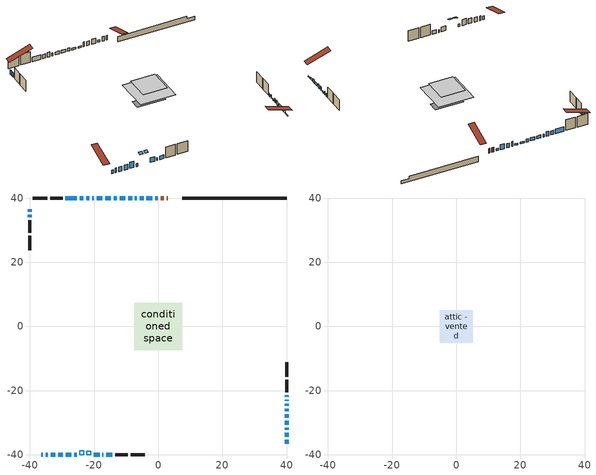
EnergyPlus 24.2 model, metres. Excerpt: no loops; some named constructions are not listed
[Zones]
conditioned space
 floor adiabatic (AdiabaticFloorConstruction): -7.45,-7.45 -7.45,7.45 7.45,7.45 7.45,-7.45 z3.05
 floor foundation (Slab1 construction): -6.03,-2.1 -6.03,2.1 6.03,2.1 6.03,-2.1 z-1.85
 wall outside (AdiabaticWallConstruction 1): 3.01,40.05 2.59,40.05 / 1.66,40.05 0.78,40.05 z0.61:2.64
 wall outside (AdiabaticWallConstruction): -36.49,-40.05 -35.93,-40.05 / 40.05,-32.24 40.05,-31.53 z0.61:2.21; -35,-40.05 -34.49,-40.05 z0.61:2.67; -0.14,40.05 -1.01,40.05 / 40.05,-34.34 40.05,-33.17 z0.61:1.63; -1.94,40.05 -3.66,40.05 z0.61:2.84; -4.59,40.05 -5.81,40.05 z0.61:2.44; -6.74,40.05 -7.25,40.05 z0.61:2.71; -8.18,40.05 -9.4,40.05 / -10.33,40.05 -12.06,40.05 z0.61:1.32; -40.05,36.48 -40.05,35.77 / -40.05,34.85 -40.05,33.98 / -33.56,-40.05 -32.14,-40.05 / -20.09,-40.05 -18.31,-40.05 / -21.47,40.05 -22.48,40.05 / -25.36,40.05 -28.91,40.05 z0.61:2.69; 40.05,-36.49 40.05,-35.26 z0.61:1.07; -31.21,-40.05 -29.79,-40.05 z0.61:2.8; -28.86,-40.05 -27.09,-40.05 z0.61:3.35; -26.16,-40.05 -25.45,-40.05 z0.61:1.78; -12.98,40.05 -13.82,40.05 / -14.75,40.05 -16.56,40.05 / -17.48,40.05 -19.24,40.05 / 40.05,-30.6 40.05,-29.43 z0.61:1.93; 40.05,-28.51 40.05,-27.34 / 40.05,-26.41 40.05,-25.7 / -16.14,-40.05 -14.39,-40.05 z0.61:2.24; 40.05,-24.77 40.05,-24.11 z0.61:1.27; 40.05,-23.18 40.05,-22.8 z0.61:2.08; -17.38,-40.05 -17.07,-40.05 / -20.17,40.05 -20.54,40.05 / 40.05,-21.87 40.05,-21.37 z0.61:1.83; -23.41,40.05 -24.43,40.05 z0.61:2.39
 wall outside (Wall1 construction): -29.84,40.05 -33.73,40.05 / -13.46,-40.05 -9.57,-40.05 / -40.05,33.05 -40.05,29.16 / 40.05,-20.44 40.05,-16.55 z0.61:5.49
 wall outside (Wall2 construction): -34.66,40.05 -39.12,40.05 / -8.64,-40.05 -4.18,-40.05 / -40.05,28.23 -40.05,23.77 / 40.05,-15.62 40.05,-11.16 z0.61:5.49
 wall foundation (FoundationWall1 construction): 7.51,40.05,-1.85 7.51,40.05,0.61 36.8,40.05,0.61 36.8,40.05,-0.38 40.05,40.05,-0.38 40.05,40.05,-1.85
 window (WindowConstruction 29): -36.48,-40.05 -35.93,-40.05 z0.61:2.21
 window (WindowConstruction 6): -35,-40.05 -34.49,-40.05 z0.61:2.67
 window (WindowConstruction 7): -0.14,40.05 -1.01,40.05 z0.61:1.62
 window (WindowConstruction 8): -1.94,40.05 -3.66,40.05 z0.61:2.84
 window (WindowConstruction 9): -4.59,40.05 -5.81,40.05 z0.61:2.44
 window (WindowConstruction 10): -6.74,40.05 -7.25,40.05 z0.61:2.71
 window (WindowConstruction 11): -8.18,40.05 -9.4,40.05 z0.61:1.32
 window (WindowConstruction 12): -10.33,40.05 -12.06,40.05 z0.61:1.32
 window (WindowConstruction 13): -40.05,36.48 -40.05,35.77 z0.61:2.69
 window (WindowConstruction 14): -40.05,34.85 -40.05,33.98 z0.61:2.69
 window (WindowConstruction): -33.56,-40.05 -32.14,-40.05 z0.61:2.69
 window (WindowConstruction 15): 40.05,-36.48 40.05,-35.26 z0.61:1.07
 window (WindowConstruction 16): 40.05,-34.34 40.05,-33.17 z0.61:1.62
 window (WindowConstruction 17): 40.05,-32.24 40.05,-31.53 z0.61:2.21
 window (WindowConstruction 18): -31.21,-40.05 -29.79,-40.05 z0.61:2.8
 window (WindowConstruction 19): -28.86,-40.05 -27.09,-40.05 z0.61:3.35
 window (WindowConstruction 20): -26.16,-40.05 -25.45,-40.05 z0.61:1.78
 window (WindowConstruction 21): -12.98,40.05 -13.82,40.05 z0.61:1.93
 window (WindowConstruction 22): -14.75,40.05 -16.56,40.05 z0.61:1.93
 window (WindowConstruction 23): -17.49,40.05 -19.24,40.05 z0.61:1.93
 window (WindowConstruction 24): 40.05,-30.6 40.05,-29.43 z0.61:1.93
 window (WindowConstruction 25): 40.05,-28.5 40.05,-27.34 z0.61:2.23
 window (WindowConstruction 26): 40.05,-26.41 40.05,-25.7 z0.61:2.23
 window (WindowConstruction 27): 40.05,-24.77 40.05,-24.11 z0.61:1.27
 window (WindowConstruction 28): 40.05,-23.18 40.05,-22.8 z0.61:2.08
 window (WindowConstruction 1): -20.09,-40.05 -18.31,-40.05 z0.61:2.69
 window (WindowConstruction 30): -17.38,-40.05 -17.07,-40.05 z0.61:1.83
 window (WindowConstruction 31): -20.17,40.05 -20.54,40.05 z0.61:1.83
 window (WindowConstruction 32): 40.05,-21.87 40.05,-21.37 z0.61:1.83
 window (WindowConstruction 2): -16.14,-40.05 -14.39,-40.05 z0.61:2.23
 window (WindowConstruction 3): -21.47,40.05 -22.48,40.05 z0.61:2.69
 window (WindowConstruction 4): -23.41,40.05 -24.43,40.05 z0.61:2.39
 window (WindowConstruction 5): -25.36,40.05 -28.91,40.05 z0.61:2.69
 door (Door): 3.01,40.05 2.59,40.05 z0.61:2.64
 door (Door 1): 1.66,40.05 0.78,40.05 z0.61:2.64
 ceiling adiabatic (AdiabaticFloorConstruction): 7.45,-7.45 7.45,7.45 -7.45,7.45 -7.45,-7.45 z3.05
 roof outside (AdiabaticRoofConstruction): -23.16,-40.05,5.49 -23.16,-38.76,5.92 -24.52,-38.76,5.92 -24.52,-40.05,5.49; -21.01,-40.05,5.49 -21.01,-38.89,5.87 -22.23,-38.89,5.87 -22.23,-40.05,5.49
 skylight (SkylightConstruction): -23.16,-40.05,5.49 -23.16,-38.76,5.92 -24.52,-38.76,5.92 -24.52,-40.05,5.49
 skylight (SkylightConstruction 1): -21.01,-40.05,5.49 -21.01,-38.89,5.87 -22.23,-38.89,5.87 -22.23,-40.05,5.49
attic - vented
 floor to conditioned space (Floor1 construction Reversed): -5.13,-5.13 -5.13,5.13 5.13,5.13 5.13,-5.13 z5.49
 roof outside (Roof1 construction): 3.94,40.05,5.49 3.94,30.05,8.82 6.58,30.05,8.82 6.58,40.05,5.49; -37.41,-40.05,5.49 -37.41,-30.05,8.82 -40.05,-30.05,8.82 -40.05,-40.05,5.49; -40.05,37.41,5.49 -30.05,37.41,8.82 -30.05,40.05,8.82 -40.05,40.05,5.49; 40.05,-37.41,5.49 30.05,-37.41,8.82 30.05,-40.05,8.82 40.05,-40.05,5.49
[Material] Roughness=Rough; Thermal Absorptance=0.9
Name | Thickness {m} | Conductivity {W/m-K} | Density {kg/m3} | Specific Heat {J/kg-K} | Solar Absorptance | Visible Absorptance
ceiling loosefill ins | 0.169333 | 0.0480833 | 16.02 | 1046.75 | 0.7 | 0.7
ceiling stud and cavity | 0.1397 | 0.200345 | 65.682 | 1177.47 | 0.7 | 0.7
gypsum board | 0.0127 | 0.160291 | 801 | 837.4 | 0.6 | 0.6
[Construction]
Floor1 construction: ceiling loosefill ins, ceiling stud and cavity, gypsum board
[EnergyManagementSystem:Program]
component_loads_program: Set loads_htg_walls = 0; Set loads_htg_rim_joists = 0; Set loads_htg_foundation_walls = 0; Set loads_htg_floors = 0; Set loads_htg_slabs = 0; Set loads_htg_ceilings = 0; Set loads_htg_roofs = 0; Set loads_htg_windows_conduction = 0; Set loads_htg_windows_solar = 0; Set loads_htg_doors = 0; Set loads_htg_skylights_conduction = 0; Set loads_htg_skylights_solar = 0; Set loads_htg_internal_mass = 0; Set loads_htg_intgains = 0; Set loads_htg_lighting = 0; Set loads_htg_infil = 0; Set loads_htg_mechvent = 0; Set loads_htg_natvent = 0; Set loads_htg_whf = 0; Set loads_htg_ducts = 0; Set loads_clg_walls = 0; Set loads_clg_rim_joists = 0; Set loads_clg_foundation_walls = 0; Set loads_clg_floors = 0; Set loads_clg_slabs = 0; Set loads_clg_ceilings = 0; Set loads_clg_roofs = 0; Set loads_clg_windows_conduction = 0; Set loads_clg_windows_solar = 0; Set loads_clg_doors = 0; Set loads_clg_skylights_conduction = 0; Set loads_clg_skylights_solar = 0; Set loads_clg_internal_mass = 0; Set loads_clg_intgains = 0; Set loads_clg_lighting = 0; Set loads_clg_infil = 0; Set loads_clg_mechvent = 0; Set loads_clg_natvent = 0; Set loads_clg_whf = 0; Set loads_clg_ducts = 0; Set hr_walls = 0; Set hr_walls = hr_walls + s_conv_5 + s_ig_5 + s_sol_5 + s_lgt_5 + s_surf_5; Set hr_walls = hr_walls + s_conv_6 + s_ig_6 + s_sol_6 + s_lgt_6 + s_surf_6; Set hr_walls = hr_walls + s_conv_7 + s_ig_7 + s_sol_7 + s_lgt_7 + s_surf_7; Set hr_walls = hr_walls + s_conv_8 + s_ig_8 + s_sol_8 + s_lgt_8 + s_surf_8; Set hr_walls = hr_walls + s_conv_9 + s_ig_9 + s_sol_9 + s_lgt_9 + s_surf_9; Set hr_walls = hr_walls + s_conv_10 + s_ig_10 + s_sol_10 + s_lgt_10 + s_surf_10; Set hr_walls = hr_walls + s_conv_11 + s_ig_11 + s_sol_11 + s_lgt_11 + s_surf_11; Set hr_walls = hr_walls + s_conv_12 + s_ig_12 + s_sol_12 + s_lgt_12 + s_surf_12; Set hr_rim_joists = 0; Set hr_foundation_walls = 0; Set hr_foundation_walls = hr_foundation_walls + s_conv_1 + s_ig_1 + s_sol_1 + s_lgt_1 + s_surf_1; Set hr_floors = 0; Set hr_slabs = 0; Set hr_slabs = hr_slabs + s_conv_4 + s_ig_4 + s_sol_4 + s_lgt_4 + s_surf_4; Set hr_ceilings = 0; Set hr_ceilings = hr_ceilings + s_conv + s_ig + s_sol + s_lgt + s_surf; Set hr_roofs = 0; Set hr_windows_conduction = 0; Set hr_windows_conduction = hr_windows_conduction + ss_conv_2; Set hr_windows_conduction = hr_windows_conduction + ss_ig_2; Set hr_windows_conduction = hr_windows_conduction + ss_surf_2; Set hr_windows_conduction = hr_windows_conduction + ss_conv_3; Set hr_windows_conduction = hr_windows_conduction + ss_ig_3; Set hr_windows_conduction = hr_windows_conduction + ss_surf_3; Set hr_windows_conduction = hr_windows_conduction + ss_conv_4; Set hr_windows_conduction = hr_windows_conduction + ss_ig_4; Set hr_windows_conduction = hr_windows_conduction + ss_surf_4; Set hr_windows_conduction = hr_windows_conduction + ss_conv_5; Set hr_windows_conduction = hr_windows_conduction + ss_ig_5; Set hr_windows_conduction = hr_windows_conduction + ss_surf_5; Set hr_windows_conduction = hr_windows_conduction + ss_conv_6; Set hr_windows_conduction = hr_windows_conduction + ss_ig_6; Set hr_windows_conduction = hr_windows_conduction + ss_surf_6; Set hr_windows_conduction = hr_windows_conduction + ss_conv_7; Set hr_windows_conduction = hr_windows_conduction + ss_ig_7; Set hr_windows_conduction = hr_windows_conduction + ss_surf_7; Set hr_windows_conduction = hr_windows_conduction + ss_conv_8; Set hr_windows_conduction = hr_windows_conduction + ss_ig_8; Set hr_windows_conduction = hr_windows_conduction + ss_surf_8; Set hr_windows_conduction = hr_windows_conduction + ss_conv_9; Set hr_windows_conduction = hr_windows_conduction + ss_ig_9; Set hr_windows_conduction = hr_windows_conduction + ss_surf_9; Set hr_windows_conduction = hr_windows_conduction + ss_conv_10; Set hr_windows_conduction = hr_windows_conduction + ss_ig_10; Set hr_windows_conduction = hr_windows_conduction + ss_surf_10; Set hr_windows_conduction = hr_windows_conduction + ss_conv_11; Set hr_windows_conduction = hr_windows_conduction + ss_ig_11; Set hr_windows_conduction = hr_windows_conduction + ss_surf_11; Set hr_windows_conduction = hr_windows_conduction + ss_conv_12; Set hr_windows_conduction = hr_windows_conduction + ss_ig_12; Set hr_windows_conduction = hr_windows_conduction + ss_surf_12; Set hr_windows_conduction = hr_windows_conduction + ss_conv_13; Set hr_windows_conduction = hr_windows_conduction + ss_ig_13; Set hr_windows_conduction = hr_windows_conduction + ss_surf_13; Set hr_windows_conduction = hr_windows_conduction + ss_conv_14; Set hr_windows_conduction = hr_windows_conduction + ss_ig_14; Set hr_windows_conduction = hr_windows_conduction + ss_surf_14; Set hr_windows_conduction = hr_windows_conduction + ss_conv_15; Set hr_windows_conduction = hr_windows_conduction + ss_ig_15; Set hr_windows_conduction = hr_windows_conduction + ss_surf_15; Set hr_windows_conduction = hr_windows_conduction + ss_conv_16; Set hr_windows_conduction = hr_windows_conduction + ss_ig_16; Set hr_windows_conduction = hr_windows_conduction + ss_surf_16; Set hr_windows_conduction = hr_windows_conduction + ss_conv_17; Set hr_windows_conduction = hr_windows_conduction + ss_ig_17; Set hr_windows_conduction = hr_windows_conduction + ss_surf_17; Set hr_windows_conduction = hr_windows_conduction + ss_conv_18; Set hr_windows_conduction = hr_windows_conduction + ss_ig_18; Set hr_windows_conduction = hr_windows_conduction + ss_surf_18; Set hr_windows_conduction = hr_windows_conduction + ss_conv_19; Set hr_windows_conduction = hr_windows_conduction + ss_ig_19; Set hr_windows_conduction = hr_windows_conduction + ss_surf_19; Set hr_windows_conduction = hr_windows_conduction + ss_conv_20; Set hr_windows_conduction = hr_windows_conduction + ss_ig_20; Set hr_windows_conduction = hr_windows_conduction + ss_surf_20; Set hr_windows_conduction = hr_windows_conduction + ss_conv_21; Set hr_windows_conduction = hr_windows_conduction + ss_ig_21; Set hr_windows_conduction = hr_windows_conduction + ss_surf_21; Set hr_windows_conduction = hr_windows_conduction + ss_conv_22; Set hr_windows_conduction = hr_windows_conduction + ss_ig_22; Set hr_windows_conduction = hr_windows_conduction + ss_surf_22; Set hr_windows_conduction = hr_windows_conduction + ss_conv_23; Set hr_windows_conduction = hr_windows_conduction + ss_ig_23; Set hr_windows_conduction = hr_windows_conduction + ss_surf_23; Set hr_windows_conduction = hr_windows_conduction + ss_conv_24; Set hr_windows_conduction = hr_windows_conduction + ss_ig_24; Set hr_windows_conduction = hr_windows_conduction + ss_surf_24; Set hr_windows_conduction = hr_windows_conduction + ss_conv_25; Set hr_windows_conduction = hr_windows_conduction + ss_ig_25; Set hr_windows_conduction = hr_windows_conduction + ss_surf_25; Set hr_windows_conduction = hr_windows_conduction + ss_conv_26; Set hr_windows_conduction = hr_windows_conduction + ss_ig_26; Set hr_windows_conduction = hr_windows_conduction + ss_surf_26; Set hr_windows_conduction = hr_windows_conduction + ss_conv_29; Set hr_windows_conduction = hr_windows_conduction + ss_ig_29; Set hr_windows_conduction = hr_windows_conduction + ss_surf_29; Set hr_windows_conduction = hr_windows_conduction + ss_conv_30; Set hr_windows_conduction = hr_windows_conduction + ss_ig_30; Set hr_windows_conduction = hr_windows_conduction + ss_surf_30; Set hr_windows_conduction = hr_windows_conduction + ss_conv_31; Set hr_windows_conduction = hr_windows_conduction + ss_ig_31; Set hr_windows_conduction = hr_windows_conduction + ss_surf_31; Set hr_windows_conduction = hr_windows_conduction + ss_conv_32; Set hr_windows_conduction = hr_windows_conduction + ss_ig_32; Set hr_windows_conduction = hr_windows_conduction + ss_surf_32; Set hr_windows_conduction = hr_windows_conduction + ss_conv_33; Set hr_windows_conduction = hr_windows_conduction + ss_ig_33; Set hr_windows_conduction = hr_windows_conduction + ss_surf_33; Set hr_windows_conduction = hr_windows_conduction + ss_conv_34; Set hr_windows_conduction = hr_windows_conduction + ss_ig_34; Set hr_windows_conduction = hr_windows_conduction + ss_surf_34; Set hr_windows_conduction = hr_windows_conduction + ss_conv_35; Set hr_windows_conduction = hr_windows_conduction + ss_ig_35; Set hr_windows_conduction = hr_windows_conduction + ss_surf_35; Set hr_windows_conduction = hr_windows_conduction + ss_conv_36; Set hr_windows_conduction = hr_windows_conduction + ss_ig_36; Set hr_windows_conduction = hr_windows_conduction + ss_surf_36; Set hr_windows_solar = 0; Set hr_windows_solar = hr_windows_solar - ss_trans_in * ZoneTimestep * 3600 + ss_back_out * ZoneTimestep * 3600 + ss_trans_out * ZoneTimestep * 3600; Set hr_windows_solar = hr_windows_solar - ss_trans_in_1 * ZoneTimestep * 3600 + ss_back_out_1 * ZoneTimestep * 3600 + ss_trans_out_1 * ZoneTimestep * 3600; Set hr_windows_solar = hr_windows_solar - ss_trans_in_2 * ZoneTimestep * 3600 + ss_back_out_2 * ZoneTimestep * 3600 + ss_trans_out_2 * ZoneTimestep * 3600; Set hr_windows_solar = hr_windows_solar - ss_trans_in_3 * ZoneTimestep * 3600 + ss_back_out_3 * ZoneTimestep * 3600 + ss_trans_out_3 * ZoneTimestep * 3600; Set hr_windows_solar = hr_windows_solar - ss_trans_in_4 * ZoneTimestep * 3600 + ss_back_out_4 * ZoneTimestep * 3600 + ss_trans_out_4 * ZoneTimestep * 3600; Set hr_windows_solar = hr_windows_solar - ss_trans_in_5 * ZoneTimestep * 3600 + ss_back_out_5 * ZoneTimestep * 3600 + ss_trans_out_5 * ZoneTimestep * 3600; Set hr_windows_solar = hr_windows_solar - ss_trans_in_6 * ZoneTimestep * 3600 + ss_back_out_6 * ZoneTimestep * 3600 + ss_trans_out_6 * ZoneTimestep * 3600; Set hr_windows_solar = hr_windows_solar - ss_trans_in_7 * ZoneTimestep * 3600 + ss_back_out_7 * ZoneTimestep * 3600 + ss_trans_out_7 * ZoneTimestep * 3600; Set hr_windows_solar = hr_windows_solar - ss_trans_in_8 * ZoneTimestep * 3600 + ss_back_out_8 * ZoneTimestep * 3600 + ss_trans_out_8 * ZoneTimestep * 3600; Set hr_windows_solar = hr_windows_solar - ss_trans_in_9 * ZoneTimestep * 3600 + ss_back_out_9 * ZoneTimestep * 3600 + ss_trans_out_9 * ZoneTimestep * 3600; Set hr_windows_solar = hr_windows_solar - ss_trans_in_10 * ZoneTimestep * 3600 + ss_back_out_10 * ZoneTimestep * 3600 + ss_trans_out_10 * ZoneTimestep * 3600; Set hr_windows_solar = hr_windows_solar - ss_trans_in_11 * ZoneTimestep * 3600 + ss_back_out_11 * ZoneTimestep * 3600 + ss_trans_out_11 * ZoneTimestep * 3600; Set hr_windows_solar = hr_windows_solar - ss_trans_in_12 * ZoneTimestep * 3600 + ss_back_out_12 * ZoneTimestep * 3600 + ss_trans_out_12 * ZoneTimestep * 3600; Set hr_windows_solar = hr_windows_solar - ss_trans_in_13 * ZoneTimestep * 3600 + ss_back_out_13 * ZoneTimestep * 3600 + ss_trans_out_13 * ZoneTimestep * 3600; Set hr_windows_solar = hr_windows_solar - ss_trans_in_14 * ZoneTimestep * 3600 + ss_back_out_14 * ZoneTimestep * 3600 + ss_trans_out_14 * ZoneTimestep * 3600; Set hr_windows_solar = hr_windows_solar - ss_trans_in_15 * ZoneTimestep * 3600 + ss_back_out_15 * ZoneTimestep * 3600 + ss_trans_out_15 * ZoneTimestep * 3600; Set hr_windows_solar = hr_windows_solar - ss_trans_in_16 * ZoneTimestep * 3600 + ss_back_out_16 * ZoneTimestep * 3600 + ss_trans_out_16 * ZoneTimestep * 3600; Set hr_windows_solar = hr_windows_solar - ss_trans_in_17 * ZoneTimestep * 3600 + ss_back_out_17 * ZoneTimestep * 3600 + ss_trans_out_17 * ZoneTimestep * 3600; Set hr_windows_solar = hr_windows_solar - ss_trans_in_18 * ZoneTimestep * 3600 + ss_back_out_18 * ZoneTimestep * 3600 + ss_trans_out_18 * ZoneTimestep * 3600; Set hr_windows_solar = hr_windows_solar - ss_trans_in_19 * ZoneTimestep * 3600 + ss_back_out_19 * ZoneTimestep * 3600 + ss_trans_out_19 * ZoneTimestep * 3600; Set hr_windows_solar = hr_windows_solar - ss_trans_in_20 * ZoneTimestep * 3600 + ss_back_out_20 * ZoneTimestep * 3600 + ss_trans_out_20 * ZoneTimestep * 3600; Set hr_windows_solar = hr_windows_solar - ss_trans_in_21 * ZoneTimestep * 3600 + ss_back_out_21 * ZoneTimestep * 3600 + ss_trans_out_21 * ZoneTimestep * 3600; Set hr_windows_solar = hr_windows_solar - ss_trans_in_22 * ZoneTimestep * 3600 + ss_back_out_22 * ZoneTimestep * 3600 + ss_trans_out_22 * ZoneTimestep * 3600; Set hr_windows_solar = hr_windows_solar - ss_trans_in_23 * ZoneTimestep * 3600 + ss_back_out_23 * ZoneTimestep * 3600 + ss_trans_out_23 * ZoneTimestep * 3600; Set hr_windows_solar = hr_windows_solar - ss_trans_in_24 * ZoneTimestep * 3600 + ss_back_out_24 * ZoneTimestep * 3600 + ss_trans_out_24 * ZoneTimestep * 3600; Set hr_windows_solar = hr_windows_solar - ss_trans_in_27 * ZoneTimestep * 3600 + ss_back_out_27 * ZoneTimestep * 3600 + ss_trans_out_27 * ZoneTimestep * 3600; Set hr_windows_solar = hr_windows_solar - ss_trans_in_28 * ZoneTimestep * 3600 + ss_back_out_28 * ZoneTimestep * 3600 + ss_trans_out_28 * ZoneTimestep * 3600; Set hr_windows_solar = hr_windows_solar - ss_trans_in_29 * ZoneTimestep * 3600 + ss_back_out_29 * ZoneTimestep * 3600 + ss_trans_out_29 * ZoneTimestep * 3600; Set hr_windows_solar = hr_windows_solar - ss_trans_in_30 * ZoneTimestep * 3600 + ss_back_out_30 * ZoneTimestep * 3600 + ss_trans_out_30 * ZoneTimestep * 3600; Set hr_windows_solar = hr_windows_solar - ss_trans_in_31 * ZoneTimestep * 3600 + ss_back_out_31 * ZoneTimestep * 3600 + ss_trans_out_31 * ZoneTimestep * 3600; Set hr_windows_solar = hr_windows_solar - ss_trans_in_32 * ZoneTimestep * 3600 + ss_back_out_32 * ZoneTimestep * 3600 + ss_trans_out_32 * ZoneTimestep * 3600; Set hr_windows_solar = hr_windows_solar - ss_trans_in_33 * ZoneTimestep * 3600 + ss_back_out_33 * ZoneTimestep * 3600 + ss_trans_out_33 * ZoneTimestep * 3600; Set hr_windows_solar = hr_windows_solar - ss_trans_in_34 * ZoneTimestep * 3600 + ss_back_out_34 * ZoneTimestep * 3600 + ss_trans_out_34 * ZoneTimestep * 3600; Set hr_doors = 0; Set hr_doors = hr_doors + ss_sol; Set hr_doors = hr_doors + ss_lgt; Set hr_doors = hr_doors + ss_conv; Set hr_doors = hr_doors + ss_ig; Set hr_doors = hr_doors + ss_surf; Set hr_doors = hr_doors + ss_sol_1; Set hr_doors = hr_doors + ss_lgt_1; Set hr_doors = hr_doors + ss_conv_1; Set hr_doors = hr_doors + ss_ig_1; Set hr_doors = hr_doors + ss_surf_1; Set hr_skylights_conduction = 0; Set hr_skylights_conduction = hr_skylights_conduction + ss_conv_27; Set hr_skylights_conduction = hr_skylights_conduction + ss_ig_27; Set hr_skylights_conduction = hr_skylights_conduction + ss_surf_27; Set hr_skylights_conduction = hr_skylights_conduction + ss_conv_28; Set hr_skylights_conduction = hr_skylights_conduction + ss_ig_28; Set hr_skylights_conduction = hr_skylights_conduction + ss_surf_28; Set hr_skylights_solar = 0; Set hr_skylights_solar = hr_skylights_solar - ss_trans_in_25 * ZoneTimestep * 3600 + ss_back_out_25 * ZoneTimestep * 3600 + ss_trans_out_25 * ZoneTimestep * 3600; Set hr_skylights_solar = hr_skylights_solar - ss_trans_in_26 * ZoneTimestep * 3600 + ss_back_out_26 * ZoneTimestep * 3600 + ss_trans_out_26 * ZoneTimestep * 3600; Set hr_internal_mass = 0; Set hr_internal_mass = hr_internal_mass + s_conv_2 + s_ig_2 + s_sol_2 + s_lgt_2 + s_surf_2; Set hr_internal_mass = hr_internal_mass + s_conv_3 + s_ig_3 + s_sol_3 + s_lgt_3 + s_surf_3; Set hr_internal_mass = hr_internal_mass + im_conv + im_ig + im_sol + im_lgt + im_surf; Set hr_internal_mass = hr_internal_mass + im_conv_1 + im_ig_1 + im_sol_1 + im_lgt_1 + im_surf_1; Set hr_intgains = 0; Set hr_intgains = hr_intgains - ig_ee_conv - ig_ee_rad - ig_ee_conv_1 - ig_ee_rad_1 - ig_ee_conv_2 - ig_ee_rad_2 - ig_ee_conv_3 - ig_ee_rad_3 - ig_ee_conv_4 - ig_ee_rad_4 - ig_ee_conv_5 - ig_ee_rad_5 - ig_ee_conv_6 - ig_ee_rad_6 - ig_oe_conv - ig_oe_rad - ig_oe_conv_1 - ig_oe_rad_1 - ig_oe_conv_2 - ig_oe_rad_2 - ig_oe_conv_3 - ig_oe_rad_3 - ig_oe_conv_4 - ig_oe_rad_4 - ig_ppl_conv - ig_ppl_rad; Set hr_lighting = 0; Set hr_lighting = hr_lighting - ig_lgt_conv - ig_lgt_rad - ig_lgt_vis; Set hr_infil = 0; Set hr_infil = hr_infil - airflow_gain + airflow_loss; Set hr_natvent = 0; Set hr_natvent = hr_natvent - airflow_gain_1 + airflow_loss_1; Set hr_whf = 0; Set hr_whf = hr_whf - airflow_gain_2 + airflow_loss_2; Set hr_mechvent = 0; Set hr_mechvent = hr_mechvent - mv_conv - mv_rad - mv_conv_1 - mv_rad_1 - mv_conv_2 - mv_rad_2 - mv_conv_3 - mv_rad_3; Set hr_ducts = 0; Set hr_intgains = hr_intgains + dhw_loss * (1.0*(1-dhw_rtf) + 1.0*dhw_rtf); Set htg_mode = 0; Set clg_mode = 0; If (htg_load_cond > 0); Set htg_mode = 1.0; ElseIf (clg_load_cond > 0); Set clg_mode = 1.0; Else; Set htg_season = 0; Set clg_season = 0; If ((DayOfYear >= 1) && (DayOfYear <= 365)); Set clg_season = 1; EndIf; If ((DayOfYear >= 1) && (DayOfYear <= 365)); Set htg_season = 1; EndIf; If ((airflow_gain_1 <> 0) || (airflow_loss_1 <> 0)) && (clg_season == 1); Set clg_mode = 1.0; ElseIf ((airflow_gain_2 <> 0) || (airflow_loss_2 <> 0)) && (clg_season == 1); Set clg_mode = 1.0; Else; Set Tmid_setpoint = (htg_sp_s_1 + clg_sp_s_1) / 2; If (tin_s_1 > Tmid_setpoint) && (clg_season == 1); Set clg_mode = 1.0; ElseIf (tin_s_1 < Tmid_setpoint) && (htg_season == 1); Set htg_mode = 1.0; EndIf; EndIf; EndIf; Set loads_htg_walls = loads_htg_walls + (hr_walls * htg_mode * 1); Set loads_htg_rim_joists = loads_htg_rim_joists + (hr_rim_joists * htg_mode * 1); Set loads_htg_foundation_walls = loads_htg_foundation_walls + (hr_foundation_walls * htg_mode * 1); Set loads_htg_floors = loads_htg_floors + (hr_floors * htg_mode * 1); Set loads_htg_slabs = loads_htg_slabs + (hr_slabs * htg_mode * 1); Set loads_htg_ceilings = loads_htg_ceilings + (hr_ceilings * htg_mode * 1); Set loads_htg_roofs = loads_htg_roofs + (hr_roofs * htg_mode * 1); Set loads_htg_windows_conduction = loads_htg_windows_conduction + (hr_windows_conduction * htg_mode * 1); Set loads_htg_windows_solar = loads_htg_windows_solar + (hr_windows_solar * htg_mode * 1); Set loads_htg_doors = loads_htg_doors + (hr_doors * htg_mode * 1); Set loads_htg_skylights_conduction = loads_htg_skylights_conduction + (hr_skylights_conduction * htg_mode * 1); Set loads_htg_skylights_solar = loads_htg_skylights_solar + (hr_skylights_solar * htg_mode * 1); Set loads_htg_internal_mass = loads_htg_internal_mass + (hr_internal_mass * htg_mode * 1); Set loads_htg_intgains = loads_htg_intgains + (hr_intgains * htg_mode * 1); Set loads_htg_lighting = loads_htg_lighting + (hr_lighting * htg_mode * 1); Set loads_htg_infil = loads_htg_infil + (hr_infil * htg_mode * 1); Set loads_htg_mechvent = loads_htg_mechvent + (hr_mechvent * htg_mode * 1); Set loads_htg_natvent = loads_htg_natvent + (hr_natvent * htg_mode * 1); Set loads_htg_whf = loads_htg_whf + (hr_whf * htg_mode * 1); Set loads_htg_ducts = loads_htg_ducts + (hr_ducts * htg_mode * 1); Set loads_clg_walls = loads_clg_walls + (-hr_walls * clg_mode * 1); Set loads_clg_rim_joists = loads_clg_rim_joists + (-hr_rim_joists * clg_mode * 1); Set loads_clg_foundation_walls = loads_clg_foundation_walls + (-hr_foundation_walls * clg_mode * 1); Set loads_clg_floors = loads_clg_floors + (-hr_floors * clg_mode * 1); Set loads_clg_slabs = loads_clg_slabs + (-hr_slabs * clg_mode * 1); Set loads_clg_ceilings = loads_clg_ceilings + (-hr_ceilings * clg_mode * 1); Set loads_clg_roofs = loads_clg_roofs + (-hr_roofs * clg_mode * 1); Set loads_clg_windows_conduction = loads_clg_windows_conduction + (-hr_windows_conduction * clg_mode * 1); Set loads_clg_windows_solar = loads_clg_windows_solar + (-hr_windows_solar * clg_mode * 1); Set loads_clg_doors = loads_clg_doors + (-hr_doors * clg_mode * 1); Set loads_clg_skylights_conduction = loads_clg_skylights_conduction + (-hr_skylights_conduction * clg_mode * 1); Set loads_clg_skylights_solar = loads_clg_skylights_solar + (-hr_skylights_solar * clg_mode * 1); Set loads_clg_internal_mass = loads_clg_internal_mass + (-hr_internal_mass * clg_mode * 1); Set loads_clg_intgains = loads_clg_intgains + (-hr_intgains * clg_mode * 1); Set loads_clg_lighting = loads_clg_lighting + (-hr_lighting * clg_mode * 1); Set loads_clg_infil = loads_clg_infil + (-hr_infil * clg_mode * 1); Set loads_clg_mechvent = loads_clg_mechvent + (-hr_mechvent * clg_mode * 1); Set loads_clg_natvent = loads_clg_natvent + (-hr_natvent * clg_mode * 1); Set loads_clg_whf = loads_clg_whf + (-hr_whf * clg_mode * 1); Set loads_clg_ducts = loads_clg_ducts + (-hr_ducts * clg_mode * 1)
[EnergyManagementSystem:ProgramCallingManager]
air_source_heat_pump_supply_fan_power_program_calling_manager: AfterPredictorBeforeHVACManagers; air_source_heat_pump_supply_fan_power_program
component_loads_program_calling_manager: EndOfZoneTimestepAfterZoneReporting; component_loads_program
fridge_schedule_program_calling_manager: BeginZoneTimestepAfterInitHeatBalance; fridge_schedule_program
infil_program_calling_manager: BeginZoneTimestepAfterInitHeatBalance; infil_program
natural_vent_program_calling_manager: BeginZoneTimestepAfterInitHeatBalance; natural_vent_program
Sequential_Fraction_Schedule_2_program_manager: BeginZoneTimestepAfterInitHeatBalance; Sequential_Fraction_Schedule_2_program
total_airflows_program_calling_manager: EndOfZoneTimestepAfterZoneReporting; total_airflows_program
total_loads_program_calling_manager: EndOfZoneTimestepAfterZoneReporting; total_loads_program
unit_heater_supply_fan_disaggregate_program_calling_manager: EndOfSystemTimestepBeforeHVACReporting; unit_heater_supply_fan_disaggregate_program
unmet_hours_program_calling_manager: EndOfZoneTimestepBeforeZoneReporting; unmet_hours_program
water_heater_EC_adj_ProgramManager: EndOfSystemTimestepBeforeHVACReporting; water_heater_EC_adj
[EnergyManagementSystem:OutputVariable] Type of Data in Variable=Summed
Name | EMS Variable | Update Frequency | EMS Program or Subroutine | Units
air source heat pump supply fan disaggregate clg | air_source_heat_pump_supply_fan_clg | SystemTimestep | air_source_heat_pump_supply_fan_disaggregate_program | J
air source heat pump supply fan disaggregate htg primary | air_source_heat_pump_supply_fan_primary_htg | SystemTimestep | air_source_heat_pump_supply_fan_disaggregate_program | J
unit heater supply fan disaggregate htg primary | unit_heater_supply_fan_primary_htg | SystemTimestep | unit_heater_supply_fan_disaggregate_program | J
loads_htg_tot_peakload_outvar; loads_htg_tot_annual_outvar; Energy Management System Output Variable 1; Energy Management System Output Variable 45 | loads_htg_tot | ZoneTimestep | total_loads_program | J
loads_clg_tot_peakload_outvar; loads_clg_tot_annual_outvar; Energy Management System Output Variable 2; Energy Management System Output Variable 46 | loads_clg_tot | ZoneTimestep | total_loads_program | J
htg_unmet_hours_annual_outvar; Energy Management System Output Variable 3 | htg_unmet_hours | ZoneTimestep | unmet_hours_program | hr
clg_unmet_hours_annual_outvar; Energy Management System Output Variable 4 | clg_unmet_hours | ZoneTimestep | unmet_hours_program | hr
loads_htg_roofs_annual_outvar; Energy Management System Output Variable 5 | loads_htg_roofs | ZoneTimestep | component_loads_program | J
loads_htg_ceilings_annual_outvar; Energy Management System Output Variable 6 | loads_htg_ceilings | ZoneTimestep | component_loads_program | J
loads_htg_walls_annual_outvar; Energy Management System Output Variable 7 | loads_htg_walls | ZoneTimestep | component_loads_program | J
loads_htg_rim_joists_annual_outvar; Energy Management System Output Variable 8 | loads_htg_rim_joists | ZoneTimestep | component_loads_program | J
loads_htg_foundation_walls_annual_outvar; Energy Management System Output Variable 9 | loads_htg_foundation_walls | ZoneTimestep | component_loads_program | J
loads_htg_doors_annual_outvar; Energy Management System Output Variable 10 | loads_htg_doors | ZoneTimestep | component_loads_program | J
loads_htg_windows_conduction_annual_outvar; Energy Management System Output Variable 11 | loads_htg_windows_conduction | ZoneTimestep | component_loads_program | J
loads_htg_windows_solar_annual_outvar; Energy Management System Output Variable 12 | loads_htg_windows_solar | ZoneTimestep | component_loads_program | J
loads_htg_skylights_conduction_annual_outvar; Energy Management System Output Variable 13 | loads_htg_skylights_conduction | ZoneTimestep | component_loads_program | J
loads_htg_skylights_solar_annual_outvar; Energy Management System Output Variable 14 | loads_htg_skylights_solar | ZoneTimestep | component_loads_program | J
loads_htg_floors_annual_outvar; Energy Management System Output Variable 15 | loads_htg_floors | ZoneTimestep | component_loads_program | J
loads_htg_slabs_annual_outvar; Energy Management System Output Variable 16 | loads_htg_slabs | ZoneTimestep | component_loads_program | J
loads_htg_internal_mass_annual_outvar; Energy Management System Output Variable 17 | loads_htg_internal_mass | ZoneTimestep | component_loads_program | J
loads_htg_infil_annual_outvar; Energy Management System Output Variable 18 | loads_htg_infil | ZoneTimestep | component_loads_program | J
loads_htg_natvent_annual_outvar; Energy Management System Output Variable 19 | loads_htg_natvent | ZoneTimestep | component_loads_program | J
loads_htg_mechvent_annual_outvar; Energy Management System Output Variable 20 | loads_htg_mechvent | ZoneTimestep | component_loads_program | J
loads_htg_whf_annual_outvar; Energy Management System Output Variable 21 | loads_htg_whf | ZoneTimestep | component_loads_program | J
loads_htg_ducts_annual_outvar; Energy Management System Output Variable 22 | loads_htg_ducts | ZoneTimestep | component_loads_program | J
loads_htg_intgains_annual_outvar; Energy Management System Output Variable 23 | loads_htg_intgains | ZoneTimestep | component_loads_program | J
loads_htg_lighting_annual_outvar; Energy Management System Output Variable 24 | loads_htg_lighting | ZoneTimestep | component_loads_program | J
loads_clg_roofs_annual_outvar; Energy Management System Output Variable 25 | loads_clg_roofs | ZoneTimestep | component_loads_program | J
loads_clg_ceilings_annual_outvar; Energy Management System Output Variable 26 | loads_clg_ceilings | ZoneTimestep | component_loads_program | J
loads_clg_walls_annual_outvar; Energy Management System Output Variable 27 | loads_clg_walls | ZoneTimestep | component_loads_program | J
loads_clg_rim_joists_annual_outvar; Energy Management System Output Variable 28 | loads_clg_rim_joists | ZoneTimestep | component_loads_program | J
loads_clg_foundation_walls_annual_outvar; Energy Management System Output Variable 29 | loads_clg_foundation_walls | ZoneTimestep | component_loads_program | J
loads_clg_doors_annual_outvar; Energy Management System Output Variable 30 | loads_clg_doors | ZoneTimestep | component_loads_program | J
loads_clg_windows_conduction_annual_outvar; Energy Management System Output Variable 31 | loads_clg_windows_conduction | ZoneTimestep | component_loads_program | J
loads_clg_windows_solar_annual_outvar; Energy Management System Output Variable 32 | loads_clg_windows_solar | ZoneTimestep | component_loads_program | J
loads_clg_skylights_conduction_annual_outvar; Energy Management System Output Variable 33 | loads_clg_skylights_conduction | ZoneTimestep | component_loads_program | J
loads_clg_skylights_solar_annual_outvar; Energy Management System Output Variable 34 | loads_clg_skylights_solar | ZoneTimestep | component_loads_program | J
loads_clg_floors_annual_outvar; Energy Management System Output Variable 35 | loads_clg_floors | ZoneTimestep | component_loads_program | J
loads_clg_slabs_annual_outvar; Energy Management System Output Variable 36 | loads_clg_slabs | ZoneTimestep | component_loads_program | J
loads_clg_internal_mass_annual_outvar; Energy Management System Output Variable 37 | loads_clg_internal_mass | ZoneTimestep | component_loads_program | J
loads_clg_infil_annual_outvar; Energy Management System Output Variable 38 | loads_clg_infil | ZoneTimestep | component_loads_program | J
loads_clg_natvent_annual_outvar; Energy Management System Output Variable 39 | loads_clg_natvent | ZoneTimestep | component_loads_program | J
loads_clg_mechvent_annual_outvar; Energy Management System Output Variable 40 | loads_clg_mechvent | ZoneTimestep | component_loads_program | J
loads_clg_whf_annual_outvar; Energy Management System Output Variable 41 | loads_clg_whf | ZoneTimestep | component_loads_program | J
loads_clg_ducts_annual_outvar; Energy Management System Output Variable 42 | loads_clg_ducts | ZoneTimestep | component_loads_program | J
loads_clg_intgains_annual_outvar; Energy Management System Output Variable 43 | loads_clg_intgains | ZoneTimestep | component_loads_program | J
loads_clg_lighting_annual_outvar; Energy Management System Output Variable 44 | loads_clg_lighting | ZoneTimestep | component_loads_program | J
[Schedule:Constant]
Sequential Fraction Schedule 2: Hourly Value=1
[Schedule:Day:Interval]
interior lighting schedule day: No, 01:00, 0.108182, 04:00, 0.0901515, 05:00, 0.0991667, 06:00, 0.162273, 07:00, 0.270455, 08:00, 0.342576, 10:00, 0.369621, 11:00, 0.351591, 12:00, 0.333561, 13:00, 0.324545, 14:00, 0.31553, 15:00, 0.333561, 16:00, 0.369621, 17:00, 0.450758, 18:00, 0.585985, 19:00, 0.775303, 20:00, 0.955606, 21:00, 0.991667, 22:00, 0.712197, 23:00, 0.360606, 24:00, 0.162273
interior lighting schedule day 1: No, 01:00, 0.100909, 04:00, 0.0840909, 05:00, 0.0925, 06:00, 0.151364, 07:00, 0.252273, 08:00, 0.319545, 10:00, 0.344773, 11:00, 0.327955, 12:00, 0.311136, 13:00, 0.302727, 14:00, 0.294318, 15:00, 0.311136, 16:00, 0.344773, 17:00, 0.420455, 18:00, 0.546591, 19:00, 0.723182, 20:00, 0.891364, 21:00, 0.925, 22:00, 0.664318, 23:00, 0.336364, 24:00, 0.151364
interior lighting schedule day 2: No, 01:00, 0.0927273, 04:00, 0.0772727, 05:00, 0.085, 06:00, 0.139091, 07:00, 0.231818, 08:00, 0.293636, 10:00, 0.316818, 11:00, 0.301364, 12:00, 0.285909, 13:00, 0.278182, 14:00, 0.270455, 15:00, 0.285909, 16:00, 0.316818, 17:00, 0.386364, 18:00, 0.502273, 19:00, 0.664545, 20:00, 0.819091, 21:00, 0.85, 22:00, 0.610455, 23:00, 0.309091, 24:00, 0.139091
interior lighting schedule day 3: No, 01:00, 0.0845455, 04:00, 0.0704545, 05:00, 0.0775, 06:00, 0.126818, 07:00, 0.211364, 08:00, 0.267727, 10:00, 0.288864, 11:00, 0.274773, 12:00, 0.260682, 13:00, 0.253636, 14:00, 0.246591, 15:00, 0.260682, 16:00, 0.288864, 17:00, 0.352273, 18:00, 0.457955, 19:00, 0.605909, 20:00, 0.746818, 21:00, 0.775, 22:00, 0.556591, 23:00, 0.281818, 24:00, 0.126818
interior lighting schedule day 4: No, 01:00, 0.0763636, 04:00, 0.0636364, 05:00, 0.07, 06:00, 0.114545, 07:00, 0.190909, 08:00, 0.241818, 10:00, 0.260909, 11:00, 0.248182, 12:00, 0.235455, 13:00, 0.229091, 14:00, 0.222727, 15:00, 0.235455, 16:00, 0.260909, 17:00, 0.318182, 18:00, 0.413636, 19:00, 0.547273, 20:00, 0.674545, 21:00, 0.7, 22:00, 0.502727, 23:00, 0.254545, 24:00, 0.114545
interior lighting schedule day 5: No, 01:00, 0.0727273, 04:00, 0.0606061, 05:00, 0.0666667, 06:00, 0.109091, 07:00, 0.181818, 08:00, 0.230303, 10:00, 0.248485, 11:00, 0.236364, 12:00, 0.224242, 13:00, 0.218182, 14:00, 0.212121, 15:00, 0.224242, 16:00, 0.248485, 17:00, 0.30303, 18:00, 0.393939, 19:00, 0.521212, 20:00, 0.642424, 21:00, 0.666667, 22:00, 0.478788, 23:00, 0.242424, 24:00, 0.109091
interior lighting schedule day 6: No, 01:00, 0.0745455, 04:00, 0.0621212, 05:00, 0.0683333, 06:00, 0.111818, 07:00, 0.186364, 08:00, 0.236061, 10:00, 0.254697, 11:00, 0.242273, 12:00, 0.229848, 13:00, 0.223636, 14:00, 0.217424, 15:00, 0.229848, 16:00, 0.254697, 17:00, 0.310606, 18:00, 0.403788, 19:00, 0.534242, 20:00, 0.658485, 21:00, 0.683333, 22:00, 0.490758, 23:00, 0.248485, 24:00, 0.111818
interior lighting schedule day 7: No, 01:00, 0.08, 04:00, 0.0666667, 05:00, 0.0733333, 06:00, 0.12, 07:00, 0.2, 08:00, 0.253333, 10:00, 0.273333, 11:00, 0.26, 12:00, 0.246667, 13:00, 0.24, 14:00, 0.233333, 15:00, 0.246667, 16:00, 0.273333, 17:00, 0.333333, 18:00, 0.433333, 19:00, 0.573333, 20:00, 0.706667, 21:00, 0.733333, 22:00, 0.526667, 23:00, 0.266667, 24:00, 0.12
interior lighting schedule day 8: No, 01:00, 0.0890909, 04:00, 0.0742424, 05:00, 0.0816667, 06:00, 0.133636, 07:00, 0.222727, 08:00, 0.282121, 10:00, 0.304394, 11:00, 0.289545, 12:00, 0.274697, 13:00, 0.267273, 14:00, 0.259848, 15:00, 0.274697, 16:00, 0.304394, 17:00, 0.371212, 18:00, 0.482576, 19:00, 0.638485, 20:00, 0.78697, 21:00, 0.816667, 22:00, 0.586515, 23:00, 0.29697, 24:00, 0.133636
interior lighting schedule day 9: No, 01:00, 0.0972727, 04:00, 0.0810606, 05:00, 0.0891667, 06:00, 0.145909, 07:00, 0.243182, 08:00, 0.30803, 10:00, 0.332348, 11:00, 0.316136, 12:00, 0.299924, 13:00, 0.291818, 14:00, 0.283712, 15:00, 0.299924, 16:00, 0.332348, 17:00, 0.405303, 18:00, 0.526894, 19:00, 0.697121, 20:00, 0.859242, 21:00, 0.891667, 22:00, 0.640379, 23:00, 0.324242, 24:00, 0.145909
interior lighting schedule day 10: No, 01:00, 0.105455, 04:00, 0.0878788, 05:00, 0.0966667, 06:00, 0.158182, 07:00, 0.263636, 08:00, 0.333939, 10:00, 0.360303, 11:00, 0.342727, 12:00, 0.325152, 13:00, 0.316364, 14:00, 0.307576, 15:00, 0.325152, 16:00, 0.360303, 17:00, 0.439394, 18:00, 0.571212, 19:00, 0.755758, 20:00, 0.931515, 21:00, 0.966667, 22:00, 0.694242, 23:00, 0.351515, 24:00, 0.158182
interior lighting schedule day 11: No, 01:00, 0.109091, 04:00, 0.0909091, 05:00, 0.1, 06:00, 0.163636, 07:00, 0.272727, 08:00, 0.345455, 10:00, 0.372727, 11:00, 0.354545, 12:00, 0.336364, 13:00, 0.327273, 14:00, 0.318182, 15:00, 0.336364, 16:00, 0.372727, 17:00, 0.454545, 18:00, 0.590909, 19:00, 0.781818, 20:00, 0.963636, 21:00, 1, 22:00, 0.718182, 23:00, 0.363636, 24:00, 0.163636
interior lighting schedule default day; occupants schedule default day; clothes dryer schedule default day; cooking range schedule default day; misc plug loads schedule default day; general water use schedule default day; clothes dryer exhaust 0 schedule default day; cooling season schedule day; cooling season schedule day 2; cooling season schedule default day; exterior lighting schedule default day; natural vent schedule default day: No, 24:00, 0
occupants schedule day: No, 05:00, 0.426829, 06:00, 0.719512, 07:00, 1, 08:00, 0.670732, 09:00, 0.329268, 14:00, 0.170732, 15:00, 0.231707, 16:00, 0.329268, 17:00, 0.5, 18:00, 0.670732, 19:00, 0.829268, 21:00, 1, 22:00, 0.853659, 23:00, 0.646341, 24:00, 0.426829
clothes dryer schedule day; clothes dryer exhaust 0 schedule day: No, 01:00, 0.123457, 02:00, 0.0740741, 03:00, 0.0493827, 04:00, 0.0246914, 05:00, 0.0493827, 06:00, 0.0740741, 07:00, 0.197531, 08:00, 0.395062, 09:00, 0.592593, 10:00, 0.839506, 11:00, 0.962963, 12:00, 1, 13:00, 0.91358, 14:00, 0.82716, 15:00, 0.716049, 16:00, 0.753086, 17:00, 0.679012, 18:00, 0.666667, 20:00, 0.62963, 21:00, 0.641975, 22:00, 0.666667, 23:00, 0.54321, 24:00, 0.296296
cooking range schedule day: No, 05:00, 0.0597015, 06:00, 0.11194, 07:00, 0.171642, 08:00, 0.291045, 11:00, 0.343284, 12:00, 0.402985, 13:00, 0.462687, 14:00, 0.343284, 15:00, 0.291045, 16:00, 0.402985, 17:00, 0.567164, 18:00, 1, 19:00, 0.850746, 20:00, 0.432836, 21:00, 0.291045, 22:00, 0.231343, 23:00, 0.171642, 24:00, 0.11194
misc plug loads schedule day: No, 06:00, 0.705882, 07:00, 0.745098, 08:00, 0.803922, 15:00, 0.823529, 16:00, 0.862745, 17:00, 0.921569, 18:00, 0.980392, 19:00, 1, 20:00, 0.980392, 21:00, 0.941176, 22:00, 0.862745, 23:00, 0.784314, 24:00, 0.72549
general water use schedule day: No, 01:00, 0.315068, 03:00, 0.287671, 04:00, 0.342466, 05:00, 0.369863, 06:00, 0.520548, 07:00, 0.60274, 08:00, 0.534247, 10:00, 0.506849, 11:00, 0.465753, 14:00, 0.479452, 15:00, 0.534247, 16:00, 0.589041, 17:00, 0.69863, 18:00, 0.876712, 19:00, 0.890411, 20:00, 0.986301, 21:00, 1, 22:00, 0.863014, 23:00, 0.616438, 24:00, 0.465753
cooling season schedule day 1: No, 24:00, 1
exterior lighting schedule day: No, 01:00, 0.566667, 03:00, 0.524167, 05:00, 0.495833, 06:00, 0.5525, 07:00, 0.623333, 08:00, 0.580833, 09:00, 0.439167, 10:00, 0.354167, 12:00, 0.34, 13:00, 0.354167, 14:00, 0.396667, 15:00, 0.425, 16:00, 0.495833, 17:00, 0.623333, 18:00, 0.793333, 19:00, 0.906667, 20:00, 0.963333, 21:00, 0.991667, 22:00, 0.920833, 23:00, 0.793333, 24:00, 0.665833
exterior lighting schedule day 1: No, 01:00, 0.528571, 03:00, 0.488929, 05:00, 0.4625, 06:00, 0.515357, 07:00, 0.581429, 08:00, 0.541786, 09:00, 0.409643, 10:00, 0.330357, 12:00, 0.317143, 13:00, 0.330357, 14:00, 0.37, 15:00, 0.396429, 16:00, 0.4625, 17:00, 0.581429, 18:00, 0.74, 19:00, 0.845714, 20:00, 0.898571, 21:00, 0.925, 22:00, 0.858929, 23:00, 0.74, 24:00, 0.621071
exterior lighting schedule day 10: No, 01:00, 0.552381, 03:00, 0.510952, 05:00, 0.483333, 06:00, 0.538571, 07:00, 0.607619, 08:00, 0.56619, 09:00, 0.428095, 10:00, 0.345238, 12:00, 0.331429, 13:00, 0.345238, 14:00, 0.386667, 15:00, 0.414286, 16:00, 0.483333, 17:00, 0.607619, 18:00, 0.773333, 19:00, 0.88381, 20:00, 0.939048, 21:00, 0.966667, 22:00, 0.897619, 23:00, 0.773333, 24:00, 0.649048
exterior lighting schedule day 11: No, 01:00, 0.571429, 03:00, 0.528571, 05:00, 0.5, 06:00, 0.557143, 07:00, 0.628571, 08:00, 0.585714, 09:00, 0.442857, 10:00, 0.357143, 12:00, 0.342857, 13:00, 0.357143, 14:00, 0.4, 15:00, 0.428571, 16:00, 0.5, 17:00, 0.628571, 18:00, 0.8, 19:00, 0.914286, 20:00, 0.971429, 21:00, 1, 22:00, 0.928571, 23:00, 0.8, 24:00, 0.671429
exterior lighting schedule day 2: No, 01:00, 0.485714, 03:00, 0.449286, 05:00, 0.425, 06:00, 0.473571, 07:00, 0.534286, 08:00, 0.497857, 09:00, 0.376429, 10:00, 0.303571, 12:00, 0.291429, 13:00, 0.303571, 14:00, 0.34, 15:00, 0.364286, 16:00, 0.425, 17:00, 0.534286, 18:00, 0.68, 19:00, 0.777143, 20:00, 0.825714, 21:00, 0.85, 22:00, 0.789286, 23:00, 0.68, 24:00, 0.570714
exterior lighting schedule day 3: No, 01:00, 0.442857, 03:00, 0.409643, 05:00, 0.3875, 06:00, 0.431786, 07:00, 0.487143, 08:00, 0.453929, 09:00, 0.343214, 10:00, 0.276786, 12:00, 0.265714, 13:00, 0.276786, 14:00, 0.31, 15:00, 0.332143, 16:00, 0.3875, 17:00, 0.487143, 18:00, 0.62, 19:00, 0.708571, 20:00, 0.752857, 21:00, 0.775, 22:00, 0.719643, 23:00, 0.62, 24:00, 0.520357
exterior lighting schedule day 4: No, 01:00, 0.4, 03:00, 0.37, 05:00, 0.35, 06:00, 0.39, 07:00, 0.44, 08:00, 0.41, 09:00, 0.31, 10:00, 0.25, 12:00, 0.24, 13:00, 0.25, 14:00, 0.28, 15:00, 0.3, 16:00, 0.35, 17:00, 0.44, 18:00, 0.56, 19:00, 0.64, 20:00, 0.68, 21:00, 0.7, 22:00, 0.65, 23:00, 0.56, 24:00, 0.47
exterior lighting schedule day 5: No, 01:00, 0.380952, 03:00, 0.352381, 05:00, 0.333333, 06:00, 0.371429, 07:00, 0.419048, 08:00, 0.390476, 09:00, 0.295238, 10:00, 0.238095, 12:00, 0.228571, 13:00, 0.238095, 14:00, 0.266667, 15:00, 0.285714, 16:00, 0.333333, 17:00, 0.419048, 18:00, 0.533333, 19:00, 0.609524, 20:00, 0.647619, 21:00, 0.666667, 22:00, 0.619048, 23:00, 0.533333, 24:00, 0.447619
exterior lighting schedule day 6: No, 01:00, 0.390476, 03:00, 0.36119, 05:00, 0.341667, 06:00, 0.380714, 07:00, 0.429524, 08:00, 0.400238, 09:00, 0.302619, 10:00, 0.244048, 12:00, 0.234286, 13:00, 0.244048, 14:00, 0.273333, 15:00, 0.292857, 16:00, 0.341667, 17:00, 0.429524, 18:00, 0.546667, 19:00, 0.624762, 20:00, 0.66381, 21:00, 0.683333, 22:00, 0.634524, 23:00, 0.546667, 24:00, 0.45881
exterior lighting schedule day 7: No, 01:00, 0.419048, 03:00, 0.387619, 05:00, 0.366667, 06:00, 0.408571, 07:00, 0.460952, 08:00, 0.429524, 09:00, 0.324762, 10:00, 0.261905, 12:00, 0.251429, 13:00, 0.261905, 14:00, 0.293333, 15:00, 0.314286, 16:00, 0.366667, 17:00, 0.460952, 18:00, 0.586667, 19:00, 0.670476, 20:00, 0.712381, 21:00, 0.733333, 22:00, 0.680952, 23:00, 0.586667, 24:00, 0.492381
exterior lighting schedule day 8: No, 01:00, 0.466667, 03:00, 0.431667, 05:00, 0.408333, 06:00, 0.455, 07:00, 0.513333, 08:00, 0.478333, 09:00, 0.361667, 10:00, 0.291667, 12:00, 0.28, 13:00, 0.291667, 14:00, 0.326667, 15:00, 0.35, 16:00, 0.408333, 17:00, 0.513333, 18:00, 0.653333, 19:00, 0.746667, 20:00, 0.793333, 21:00, 0.816667, 22:00, 0.758333, 23:00, 0.653333, 24:00, 0.548333
exterior lighting schedule day 9: No, 01:00, 0.509524, 03:00, 0.47131, 05:00, 0.445833, 06:00, 0.496786, 07:00, 0.560476, 08:00, 0.522262, 09:00, 0.394881, 10:00, 0.318452, 12:00, 0.305714, 13:00, 0.318452, 14:00, 0.356667, 15:00, 0.382143, 16:00, 0.445833, 17:00, 0.560476, 18:00, 0.713333, 19:00, 0.815238, 20:00, 0.86619, 21:00, 0.891667, 22:00, 0.827976, 23:00, 0.713333, 24:00, 0.59869
[Schedule:Week:Daily]
clothes dryer exhaust 0 schedule Week Rule - Jan1-Dec31: clothes dryer exhaust 0 schedule day, clothes dryer exhaust 0 schedule day, clothes dryer exhaust 0 schedule day, clothes dryer exhaust 0 schedule day, clothes dryer exhaust 0 schedule day, clothes dryer exhaust 0 schedule day, clothes dryer exhaust 0 schedule day, clothes dryer exhaust 0 schedule default day, clothes dryer exhaust 0 schedule default day, clothes dryer exhaust 0 schedule default day, clothes dryer exhaust 0 schedule default day, clothes dryer exhaust 0 schedule default day
cooling season schedule Week Rule - Jan1-May26: cooling season schedule day, cooling season schedule day, cooling season schedule day, cooling season schedule day, cooling season schedule day, cooling season schedule day, cooling season schedule day, cooling season schedule default day, cooling season schedule default day, cooling season schedule default day, cooling season schedule default day, cooling season schedule default day
cooling season schedule Week Rule - May27-Jun2: cooling season schedule day, cooling season schedule day, cooling season schedule day, cooling season schedule day, cooling season schedule day, cooling season schedule day 1, cooling season schedule day 1, cooling season schedule default day, cooling season schedule default day, cooling season schedule default day, cooling season schedule default day, cooling season schedule default day
cooling season schedule Week Rule - Jun3-Sep29: cooling season schedule day 1, cooling season schedule day 1, cooling season schedule day 1, cooling season schedule day 1, cooling season schedule day 1, cooling season schedule day 1, cooling season schedule day 1, cooling season schedule default day, cooling season schedule default day, cooling season schedule default day, cooling season schedule default day, cooling season schedule default day
cooling season schedule Week Rule - Sep30-Oct6: cooling season schedule day 1, cooling season schedule day 2, cooling season schedule day 2, cooling season schedule day 2, cooling season schedule day 2, cooling season schedule day 2, cooling season schedule day 2, cooling season schedule default day, cooling season schedule default day, cooling season schedule default day, cooling season schedule default day, cooling season schedule default day
cooling season schedule Week Rule - Oct7-Dec31: cooling season schedule day 2, cooling season schedule day 2, cooling season schedule day 2, cooling season schedule day 2, cooling season schedule day 2, cooling season schedule day 2, cooling season schedule day 2, cooling season schedule default day, cooling season schedule default day, cooling season schedule default day, cooling season schedule default day, cooling season schedule default day
exterior lighting schedule Week Rule - Apr29-May5: exterior lighting schedule day 3, exterior lighting schedule day 3, exterior lighting schedule day 4, exterior lighting schedule day 4, exterior lighting schedule day 4, exterior lighting schedule day 4, exterior lighting schedule day 4, exterior lighting schedule default day, exterior lighting schedule default day, exterior lighting schedule default day, exterior lighting schedule default day, exterior lighting schedule default day
exterior lighting schedule Week Rule - May6-May26: exterior lighting schedule day 4, exterior lighting schedule day 4, exterior lighting schedule day 4, exterior lighting schedule day 4, exterior lighting schedule day 4, exterior lighting schedule day 4, exterior lighting schedule day 4, exterior lighting schedule default day, exterior lighting schedule default day, exterior lighting schedule default day, exterior lighting schedule default day, exterior lighting schedule default day
exterior lighting schedule Week Rule - May27-Jun2: exterior lighting schedule day 4, exterior lighting schedule day 4, exterior lighting schedule day 4, exterior lighting schedule day 4, exterior lighting schedule day 4, exterior lighting schedule day 5, exterior lighting schedule day 5, exterior lighting schedule default day, exterior lighting schedule default day, exterior lighting schedule default day, exterior lighting schedule default day, exterior lighting schedule default day
exterior lighting schedule Week Rule - Jun3-Jun30: exterior lighting schedule day 5, exterior lighting schedule day 5, exterior lighting schedule day 5, exterior lighting schedule day 5, exterior lighting schedule day 5, exterior lighting schedule day 5, exterior lighting schedule day 5, exterior lighting schedule default day, exterior lighting schedule default day, exterior lighting schedule default day, exterior lighting schedule default day, exterior lighting schedule default day
exterior lighting schedule Week Rule - Jul1-Jul28: exterior lighting schedule day 6, exterior lighting schedule day 6, exterior lighting schedule day 6, exterior lighting schedule day 6, exterior lighting schedule day 6, exterior lighting schedule day 6, exterior lighting schedule day 6, exterior lighting schedule default day, exterior lighting schedule default day, exterior lighting schedule default day, exterior lighting schedule default day, exterior lighting schedule default day
exterior lighting schedule Week Rule - Jul29-Aug4: exterior lighting schedule day 6, exterior lighting schedule day 6, exterior lighting schedule day 6, exterior lighting schedule day 7, exterior lighting schedule day 7, exterior lighting schedule day 7, exterior lighting schedule day 7, exterior lighting schedule default day, exterior lighting schedule default day, exterior lighting schedule default day, exterior lighting schedule default day, exterior lighting schedule default day
exterior lighting schedule Week Rule - Aug5-Aug25: exterior lighting schedule day 7, exterior lighting schedule day 7, exterior lighting schedule day 7, exterior lighting schedule day 7, exterior lighting schedule day 7, exterior lighting schedule day 7, exterior lighting schedule day 7, exterior lighting schedule default day, exterior lighting schedule default day, exterior lighting schedule default day, exterior lighting schedule default day, exterior lighting schedule default day
exterior lighting schedule Week Rule - Aug26-Sep1: exterior lighting schedule day 7, exterior lighting schedule day 7, exterior lighting schedule day 7, exterior lighting schedule day 7, exterior lighting schedule day 7, exterior lighting schedule day 7, exterior lighting schedule day 8, exterior lighting schedule default day, exterior lighting schedule default day, exterior lighting schedule default day, exterior lighting schedule default day, exterior lighting schedule default day
exterior lighting schedule Week Rule - Sep2-Sep29: exterior lighting schedule day 8, exterior lighting schedule day 8, exterior lighting schedule day 8, exterior lighting schedule day 8, exterior lighting schedule day 8, exterior lighting schedule day 8, exterior lighting schedule day 8, exterior lighting schedule default day, exterior lighting schedule default day, exterior lighting schedule default day, exterior lighting schedule default day, exterior lighting schedule default day
exterior lighting schedule Week Rule - Sep30-Oct6: exterior lighting schedule day 8, exterior lighting schedule day 9, exterior lighting schedule day 9, exterior lighting schedule day 9, exterior lighting schedule day 9, exterior lighting schedule day 9, exterior lighting schedule day 9, exterior lighting schedule default day, exterior lighting schedule default day, exterior lighting schedule default day, exterior lighting schedule default day, exterior lighting schedule default day
exterior lighting schedule Week Rule - Oct7-Oct27: exterior lighting schedule day 9, exterior lighting schedule day 9, exterior lighting schedule day 9, exterior lighting schedule day 9, exterior lighting schedule day 9, exterior lighting schedule day 9, exterior lighting schedule day 9, exterior lighting schedule default day, exterior lighting schedule default day, exterior lighting schedule default day, exterior lighting schedule default day, exterior lighting schedule default day
exterior lighting schedule Week Rule - Oct28-Nov3: exterior lighting schedule day 9, exterior lighting schedule day 9, exterior lighting schedule day 9, exterior lighting schedule day 9, exterior lighting schedule day 10, exterior lighting schedule day 10, exterior lighting schedule day 10, exterior lighting schedule default day, exterior lighting schedule default day, exterior lighting schedule default day, exterior lighting schedule default day, exterior lighting schedule default day
exterior lighting schedule Week Rule - Nov4-Nov24: exterior lighting schedule day 10, exterior lighting schedule day 10, exterior lighting schedule day 10, exterior lighting schedule day 10, exterior lighting schedule day 10, exterior lighting schedule day 10, exterior lighting schedule day 10, exterior lighting schedule default day, exterior lighting schedule default day, exterior lighting schedule default day, exterior lighting schedule default day, exterior lighting schedule default day
exterior lighting schedule Week Rule - Nov25-Dec1: exterior lighting schedule day 10, exterior lighting schedule day 10, exterior lighting schedule day 10, exterior lighting schedule day 10, exterior lighting schedule day 10, exterior lighting schedule day 10, exterior lighting schedule day 11, exterior lighting schedule default day, exterior lighting schedule default day, exterior lighting schedule default day, exterior lighting schedule default day, exterior lighting schedule default day
exterior lighting schedule Week Rule - Dec2-Dec31: exterior lighting schedule day 11, exterior lighting schedule day 11, exterior lighting schedule day 11, exterior lighting schedule day 11, exterior lighting schedule day 11, exterior lighting schedule day 11, exterior lighting schedule day 11, exterior lighting schedule default day, exterior lighting schedule default day, exterior lighting schedule default day, exterior lighting schedule default day, exterior lighting schedule default day
natural vent schedule Week Rule - Jan1-Dec31: natural vent schedule default day, natural vent schedule default day, natural vent schedule default day, natural vent schedule default day, natural vent schedule default day, natural vent schedule default day, natural vent schedule default day, natural vent schedule default day, natural vent schedule default day, natural vent schedule default day, natural vent schedule default day, natural vent schedule default day
[Schedule:Year]
clothes dryer exhaust 0 schedule: clothes dryer exhaust 0 schedule Week Rule - Jan1-Dec31, 1, 1, 12, 31
cooling season schedule: cooling season schedule Week Rule - Jan1-May26, 1, 1, 5, 26, cooling season schedule Week Rule - May27-Jun2, 5, 27, 6, 2, cooling season schedule Week Rule - Jun3-Sep29, 6, 3, 9, 29, cooling season schedule Week Rule - Sep30-Oct6, 9, 30, 10, 6, cooling season schedule Week Rule - Oct7-Dec31, 10, 7, 12, 31
natural vent schedule: natural vent schedule Week Rule - Jan1-Dec31, 1, 1, 12, 31
